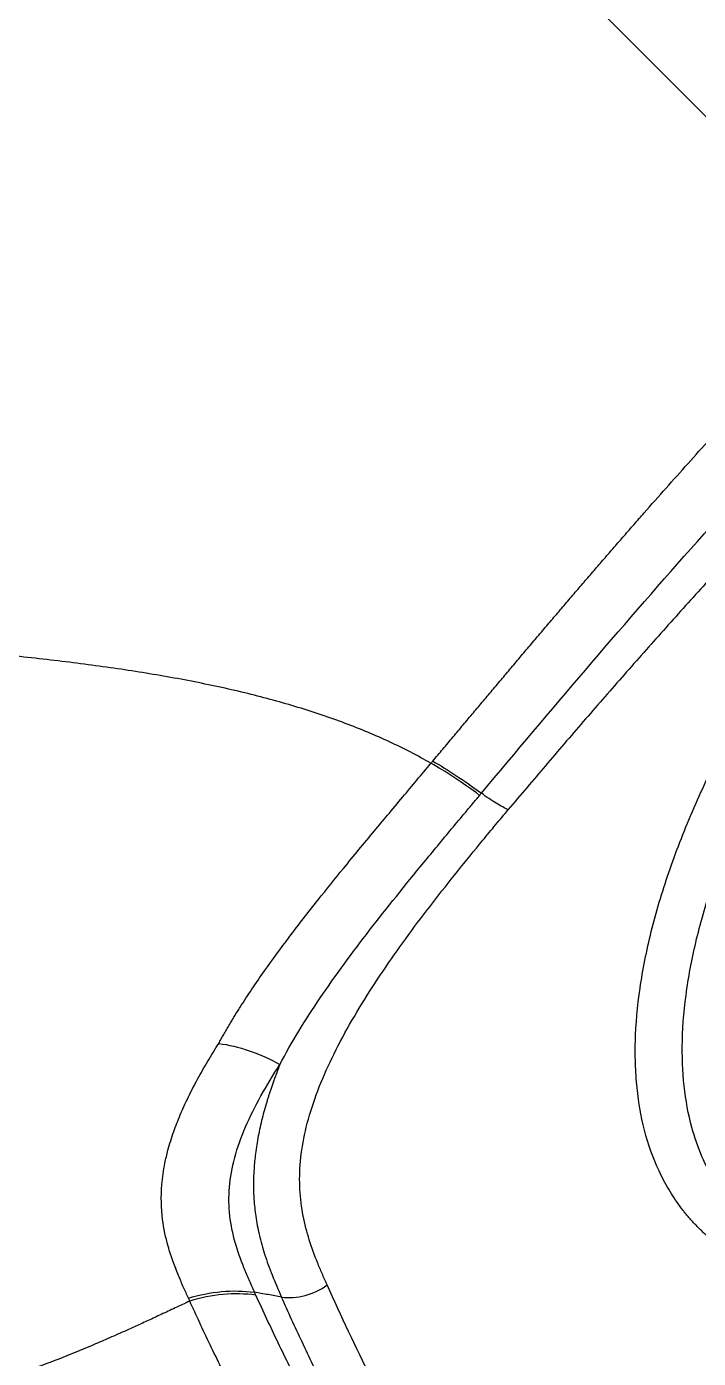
# Model space of a CAD drawing. Extents: x 0 to 84, y -21 to 126.
# Drawn here: x 61.47 to 64.45, y 14.11 to 20.01 of the extents above; entities that cross this region are included whole.
import ezdxf

# ---------------------------------------------------------------- set-up
doc = ezdxf.new("R2010")
doc.units = 0
doc.header["$MEASUREMENT"] = 0
doc.layers.add('1', color=4, linetype='Continuous')

# ---------------------------------------------------------------- blocks, each defined once
blk = doc.blocks.new('PRODIGY')
at = {"layer": '1', "color": 3, "linetype": 'Continuous', "lineweight": 25}
for points, knots in [([(65.1894, 18.9072), (65.0845, 19.0121), (64.8751, 19.2215), (64.5555, 19.5411), (64.2332, 19.8634), (63.9464, 20.1502), (63.7606, 20.336), (63.6879, 20.4087)], [0, 0, 0, 0, 0.221177, 0.441279, 0.656723, 0.865576, 1, 1, 1, 1]), ([(63.2734, 16.758), (63.2884, 16.7759), (63.3185, 16.8117), (63.3635, 16.8654), (63.4085, 16.919), (63.4533, 16.9724), (63.4982, 17.0258), (63.543, 17.079), (63.5877, 17.1321), (63.6324, 17.185), (63.677, 17.2378), (63.7216, 17.2905), (63.7662, 17.3429), (63.8107, 17.3952), (63.8552, 17.4473), (63.8996, 17.4993), (63.9441, 17.551), (63.9885, 17.6026), (64.0328, 17.6539), (64.0772, 17.7051), (64.1216, 17.756), (64.1659, 17.8067), (64.2277, 17.8771), (64.3072, 17.967), (64.4045, 18.076), (64.5019, 18.1839), (64.5995, 18.2908), (64.6973, 18.3965), (64.7952, 18.5011), (64.8934, 18.6045), (64.9917, 18.7066), (65.0903, 18.8076), (65.1564, 18.874), (65.1894, 18.9072)], [0, 0, 0, 0, 0.024684, 0.049299, 0.073843, 0.098318, 0.122724, 0.147059, 0.171326, 0.195522, 0.21965, 0.243708, 0.267696, 0.291614, 0.315463, 0.339241, 0.36295, 0.386588, 0.410155, 0.433652, 0.457078, 0.480432, 0.503716, 0.554535, 0.605092, 0.655386, 0.705417, 0.755183, 0.804682, 0.853915, 0.902879, 0.951575, 1, 1, 1, 1]), ([(63.4891, 16.616), (63.7943, 16.9803), (64.1029, 17.3443), (64.5743, 17.8754), (64.7328, 18.0501), (64.9727, 18.3065), (65.053, 18.391), (65.1739, 18.5162), (65.2143, 18.5577), (65.2648, 18.6092), (65.2749, 18.6194), (65.2951, 18.6399), (65.3051, 18.65), (65.3351, 18.6802), (65.3554, 18.7007), (65.3757, 18.7209)], [0, 0, 0, 0, 0.5, 0.5, 0.75, 0.75, 0.875, 0.875, 0.9375, 0.9375, 0.953125, 0.953125, 0.96875, 0.96875, 1, 1, 1, 1]), ([(65.4914, 18.6052), (65.4737, 18.5875), (65.4382, 18.552), (65.3852, 18.4986), (65.3323, 18.4449), (65.2794, 18.3909), (65.2266, 18.3368), (65.1739, 18.2824), (65.1212, 18.2278), (65.0686, 18.1731), (65.0161, 18.1182), (64.9638, 18.0631), (64.9115, 18.0078), (64.8593, 17.9524), (64.8073, 17.8969), (64.7554, 17.8412), (64.7036, 17.7854), (64.652, 17.7296), (64.6005, 17.6736), (64.5365, 17.6037), (64.4603, 17.52), (64.3721, 17.4223), (64.2845, 17.3245), (64.1975, 17.2267), (64.1112, 17.1289), (64.0255, 17.031), (63.9406, 16.9333), (63.8563, 16.8356), (63.7729, 16.738), (63.6902, 16.6407), (63.6356, 16.5758), (63.6083, 16.5434)], [0, 0, 0, 0, 0.026741, 0.053535, 0.080377, 0.107264, 0.134193, 0.161159, 0.18816, 0.215192, 0.242252, 0.269336, 0.296441, 0.323564, 0.350701, 0.377851, 0.405009, 0.432173, 0.459339, 0.486506, 0.533648, 0.580737, 0.627758, 0.674699, 0.721546, 0.768286, 0.814909, 0.861402, 0.907755, 0.953957, 1, 1, 1, 1]), ([(64.5075, 14.6404), (64.5029, 14.6443), (64.4937, 14.652), (64.4804, 14.6639), (64.4672, 14.676), (64.4544, 14.6885), (64.4418, 14.7012), (64.4295, 14.7142), (64.4174, 14.7274), (64.4056, 14.7409), (64.3941, 14.7547), (64.368, 14.7874), (64.3299, 14.8416), (64.2702, 14.9482), (64.2136, 15.0962), (64.1817, 15.2626), (64.171, 15.4053), (64.1702, 15.554), (64.1875, 15.7507), (64.2373, 16.0012), (64.3153, 16.2633), (64.4197, 16.5334), (64.5491, 16.8086), (64.7011, 17.0854), (64.8452, 17.3151), (64.9693, 17.4963), (65.0661, 17.63), (65.167, 17.7622), (65.2522, 17.8682), (65.3192, 17.9487), (65.3666, 18.0044), (65.4146, 18.0596), (65.4632, 18.1143), (65.5125, 18.1686), (65.5624, 18.2224), (65.613, 18.2757), (65.6641, 18.3285), (65.6986, 18.3633), (65.7159, 18.3807)], [0, 0, 0, 0, 0.006431, 0.012862, 0.019292, 0.025724, 0.032157, 0.038592, 0.04503, 0.051472, 0.057917, 0.064368, 0.096519, 0.128638, 0.192851, 0.256834, 0.288881, 0.320812, 0.384664, 0.448545, 0.511903, 0.575209, 0.637957, 0.70015, 0.76192, 0.792288, 0.822536, 0.852706, 0.882837, 0.895898, 0.90894, 0.921968, 0.934984, 0.947991, 0.960994, 0.973994, 0.986995, 1, 1, 1, 1]), ([(64.6974, 14.6938), (64.6929, 14.6976), (64.6838, 14.7052), (64.6706, 14.717), (64.6577, 14.7291), (64.6451, 14.7414), (64.6327, 14.754), (64.6206, 14.7669), (64.6088, 14.78), (64.5973, 14.7934), (64.586, 14.8071), (64.5751, 14.821), (64.5538, 14.8493), (64.5141, 14.9086), (64.4637, 15.0067), (64.4151, 15.147), (64.3833, 15.3168), (64.3753, 15.5226), (64.395, 15.7456), (64.4429, 15.986), (64.5167, 16.2332), (64.6167, 16.4914), (64.715, 16.7006), (64.8017, 16.8655), (64.87, 16.9874), (64.9541, 17.1279), (65.0306, 17.2468), (65.0919, 17.3377), (65.1315, 17.3949), (65.1718, 17.4517), (65.2128, 17.5082), (65.2546, 17.5644), (65.297, 17.6201), (65.3401, 17.6754), (65.3838, 17.7303), (65.4281, 17.7846), (65.473, 17.8385), (65.5184, 17.8918), (65.5643, 17.9445), (65.6106, 17.9967), (65.6574, 18.0482), (65.7047, 18.0991), (65.7523, 18.1494), (65.8003, 18.199), (65.8327, 18.2315), (65.8488, 18.2478)], [0, 0, 0, 0, 0.006693, 0.013386, 0.020077, 0.026767, 0.033457, 0.040145, 0.046832, 0.053518, 0.060203, 0.066887, 0.07357, 0.100148, 0.146997, 0.194685, 0.256869, 0.318869, 0.384703, 0.447404, 0.511965, 0.573905, 0.63807, 0.662583, 0.69148, 0.724684, 0.762094, 0.775699, 0.789264, 0.802786, 0.816266, 0.829701, 0.843092, 0.856436, 0.869735, 0.882985, 0.896188, 0.909341, 0.922445, 0.9355, 0.948505, 0.961459, 0.974361, 0.987209, 1, 1, 1, 1]), ([(63.2655, 16.7486), (63.2363, 16.7654), (63.2063, 16.7818), (63.145, 16.8135), (63.1137, 16.8289), (63.05, 16.8585), (63.0178, 16.8726), (62.9526, 16.8999), (62.9195, 16.9129), (62.8522, 16.9382), (62.8178, 16.9504), (62.7477, 16.9741), (62.712, 16.9855), (62.604, 17.0183), (62.5304, 17.0383), (62.378, 17.0757), (62.2994, 17.0929), (62.1782, 17.1168), (62.1374, 17.1245), (62.055, 17.139), (62.0135, 17.146), (61.8873, 17.166), (61.8009, 17.1783), (61.6685, 17.1953), (61.624, 17.2007), (61.5343, 17.2111), (61.4892, 17.2161), (61.3527, 17.2306), (61.2604, 17.2395), (61.0725, 17.2566), (60.977, 17.2648), (60.7828, 17.281), (60.6842, 17.289), (60.4847, 17.3057), (60.384, 17.3144), (60.0797, 17.3424), (59.8736, 17.3638), (59.4573, 17.4199), (59.247, 17.4546), (59.0363, 17.4995)], [0, 0, 0, 0, 0.03125, 0.03125, 0.0625, 0.0625, 0.09375, 0.09375, 0.125, 0.125, 0.15625, 0.15625, 0.1875, 0.1875, 0.25, 0.25, 0.3125, 0.3125, 0.34375, 0.34375, 0.375, 0.375, 0.4375, 0.4375, 0.46875, 0.46875, 0.5, 0.5, 0.5625, 0.5625, 0.625, 0.625, 0.6875, 0.6875, 0.75, 0.75, 0.875, 0.875, 1, 1, 1, 1]), ([(63.2734, 16.758), (63.3052, 16.7403), (63.3397, 16.7192), (63.4123, 16.6714), (63.4503, 16.6447), (63.4891, 16.616)], [0, 0, 0, 0, 0.5, 0.5, 1, 1, 1, 1]), ([(62.3247, 15.5077), (62.3284, 15.5145), (62.3358, 15.528), (62.3473, 15.5483), (62.3589, 15.5685), (62.3708, 15.5887), (62.3828, 15.6088), (62.395, 15.6288), (62.4073, 15.6487), (62.4323, 15.6883), (62.4715, 15.7482), (62.5426, 15.8514), (62.6394, 15.9832), (62.7575, 16.1348), (62.8845, 16.2919), (62.9879, 16.4169), (63.0761, 16.5226), (63.1387, 16.5974), (63.2031, 16.6742), (63.2447, 16.7238), (63.2655, 16.7486)], [0, 0, 0, 0, 0.017094, 0.034081, 0.050962, 0.067738, 0.084411, 0.10098, 0.117448, 0.133815, 0.198956, 0.264992, 0.38646, 0.519304, 0.631105, 0.763696, 0.818098, 0.882807, 0.941483, 1, 1, 1, 1]), ([(63.4812, 16.6067), (63.4425, 16.6353), (63.4044, 16.662), (63.3318, 16.7098), (63.2973, 16.7308), (63.2655, 16.7486)], [0, 0, 0, 0, 0.5, 0.5, 1, 1, 1, 1]), ([(62.5961, 15.415), (62.6468, 15.5121), (62.7077, 15.6109), (62.8425, 15.8097), (62.9165, 15.9097), (63.0711, 16.1095), (63.1518, 16.2094), (63.2746, 16.3589), (63.3158, 16.4086), (63.3779, 16.4831), (63.3986, 16.5079), (63.4297, 16.5451), (63.44, 16.5575), (63.4608, 16.5823), (63.471, 16.5945), (63.4812, 16.6067)], [0, 0, 0, 0, 0.25, 0.25, 0.5, 0.5, 0.75, 0.75, 0.875, 0.875, 0.9375, 0.9375, 0.96875, 0.96875, 1, 1, 1, 1]), ([(63.6083, 16.5434), (63.5932, 16.5496), (63.575, 16.5591), (63.5344, 16.5839), (63.512, 16.5991), (63.4891, 16.616)], [0, 0, 0, 0, 0.5, 0.5, 1, 1, 1, 1]), ([(62.8053, 14.4384), (62.8044, 14.4404), (62.8034, 14.4425), (62.8014, 14.4472), (62.8002, 14.4497), (62.7981, 14.4544), (62.7972, 14.4566), (62.7954, 14.4606), (62.7945, 14.4626), (62.7901, 14.4726), (62.7866, 14.4807), (62.7761, 14.5049), (62.7693, 14.5211), (62.7494, 14.5702), (62.7371, 14.6036), (62.7153, 14.6726), (62.706, 14.7081), (62.6917, 14.7822), (62.6868, 14.8208), (62.6825, 14.9011), (62.6832, 14.943), (62.6912, 15.0297), (62.6984, 15.0746), (62.7195, 15.1667), (62.7334, 15.2139), (62.7673, 15.3098), (62.7872, 15.3585), (62.8322, 15.4563), (62.8572, 15.5055), (62.9111, 15.6036), (62.9399, 15.6525), (63.031, 15.7986), (63.0975, 15.895), (63.2364, 16.0845), (63.309, 16.1778), (63.4201, 16.3161), (63.4576, 16.362), (63.5141, 16.4305), (63.533, 16.4533), (63.5615, 16.4874), (63.5711, 16.4989), (63.5898, 16.5213), (63.5989, 16.5321), (63.6083, 16.5434)], [0, 0, 0, 0, 0.003906, 0.003906, 0.007813, 0.007813, 0.011719, 0.011719, 0.015625, 0.015625, 0.03125, 0.03125, 0.0625, 0.0625, 0.125, 0.125, 0.1875, 0.1875, 0.25, 0.25, 0.3125, 0.3125, 0.375, 0.375, 0.4375, 0.4375, 0.5, 0.5, 0.5625, 0.5625, 0.625, 0.625, 0.75, 0.75, 0.875, 0.875, 0.9375, 0.9375, 0.96875, 0.96875, 0.984375, 0.984375, 1, 1, 1, 1]), ([(62.1904, 14.3799), (62.1833, 14.3956), (62.1682, 14.4289), (62.1452, 14.4824), (62.1215, 14.5431), (62.0949, 14.6244), (62.071, 14.7356), (62.0676, 14.8593), (62.0826, 14.964), (62.101, 15.0427), (62.1233, 15.1141), (62.149, 15.1801), (62.1715, 15.2314), (62.1902, 15.271), (62.2101, 15.3106), (62.2311, 15.3502), (62.2532, 15.3897), (62.2761, 15.4291), (62.2999, 15.4684), (62.3164, 15.4947), (62.3247, 15.5077)], [0, 0, 0, 0, 0.0519256, 0.1101973, 0.1749484, 0.2463045, 0.3633251, 0.5046821, 0.5862769, 0.6341141, 0.7017646, 0.7602842, 0.7912554, 0.8219246, 0.8522977, 0.8823821, 0.912186, 0.9417181, 0.9709867, 1, 1, 1, 1]), ([(62.3247, 15.5077), (62.3682, 15.5023), (62.4139, 15.4916), (62.5058, 15.4602), (62.5519, 15.4396), (62.5961, 15.415)], [0, 0, 0, 0, 0.5, 0.5, 1, 1, 1, 1]), ([(62.4837, 14.4063), (62.4832, 14.4074), (62.4827, 14.4085), (62.4816, 14.411), (62.481, 14.4123), (62.4793, 14.4159), (62.4784, 14.4181), (62.4753, 14.4248), (62.4693, 14.4382), (62.4634, 14.4517), (62.4516, 14.4787), (62.4439, 14.4967), (62.4219, 14.5514), (62.4085, 14.5886), (62.3869, 14.6651), (62.3787, 14.7045), (62.3696, 14.7859), (62.3688, 14.8279), (62.376, 14.9139), (62.3839, 14.958), (62.408, 15.0473), (62.4242, 15.0926), (62.4635, 15.1838), (62.4864, 15.2298), (62.5377, 15.322), (62.5659, 15.3684), (62.5961, 15.415)], [0, 0, 0, 0, 0.003906, 0.003906, 0.007812, 0.007812, 0.015625, 0.015625, 0.03125, 0.0625, 0.0625, 0.125, 0.125, 0.25, 0.25, 0.375, 0.375, 0.5, 0.5, 0.625, 0.625, 0.75, 0.75, 0.875, 0.875, 1, 1, 1, 1]), ([(62.5961, 15.415), (62.5933, 15.4079), (62.5877, 15.394), (62.5799, 15.3736), (62.5726, 15.3541), (62.5658, 15.3353), (62.5596, 15.3175), (62.5538, 15.3004), (62.5484, 15.2842), (62.5435, 15.2688), (62.5323, 15.2324), (62.5164, 15.175), (62.4991, 15.097), (62.4872, 15.0225), (62.4798, 14.9453), (62.4781, 14.8781), (62.4809, 14.8084), (62.4882, 14.7388), (62.5038, 14.6573), (62.5282, 14.5707), (62.5619, 14.479), (62.5889, 14.4173), (62.6031, 14.3848)], [0, 0, 0, 0, 0.016307, 0.0320451, 0.0472083, 0.061791, 0.0757875, 0.0891923, 0.1020004, 0.1142073, 0.1258093, 0.1889532, 0.2534171, 0.3207426, 0.3816702, 0.4606139, 0.5091593, 0.5853014, 0.67275, 0.7709249, 0.8792947, 1, 1, 1, 1]), ([(62.1904, 14.3799), (62.2385, 14.3948), (62.2879, 14.4047), (62.3867, 14.4135), (62.4359, 14.4126), (62.4837, 14.4063)], [0, 0, 0, 0, 0.5, 0.5, 1, 1, 1, 1]), ([(62.4895, 14.3935), (62.4417, 14.3999), (62.3924, 14.4008), (62.2937, 14.3919), (62.2443, 14.3821), (62.1962, 14.3671)], [0, 0, 0, 0, 0.5, 0.5, 1, 1, 1, 1]), ([(62.4895, 14.3935), (62.4885, 14.3956), (62.4876, 14.3977), (62.4857, 14.4019), (62.4847, 14.4041), (62.4837, 14.4063)], [0, 0, 0, 0, 0.5, 0.5, 1, 1, 1, 1]), ([(62.6031, 14.3848), (62.5832, 14.3884), (62.5434, 14.3956), (62.5036, 14.4027), (62.4837, 14.4063)], [0, 0, 0, 0, 0.500952, 1, 1, 1, 1]), ([(64.1694, 11.5317), (64.1636, 11.5407), (64.1521, 11.5585), (64.1345, 11.5856), (64.1167, 11.613), (64.0988, 11.6406), (64.0806, 11.6686), (64.0623, 11.6968), (64.0438, 11.7253), (64.0251, 11.7541), (64.0062, 11.7832), (63.987, 11.8126), (63.9677, 11.8423), (63.9483, 11.8722), (63.9286, 11.9025), (63.9088, 11.933), (63.8888, 11.9638), (63.8686, 11.9949), (63.8483, 12.0262), (63.8278, 12.0578), (63.8072, 12.0896), (63.7864, 12.1217), (63.7655, 12.154), (63.7445, 12.1866), (63.7233, 12.2195), (63.702, 12.2525), (63.6806, 12.2859), (63.6591, 12.3194), (63.6374, 12.3532), (63.6157, 12.3872), (63.5939, 12.4215), (63.5719, 12.4559), (63.5499, 12.4906), (63.5279, 12.5255), (63.5057, 12.5606), (63.4835, 12.5959), (63.4612, 12.6314), (63.4389, 12.6671), (63.4166, 12.7029), (63.3942, 12.739), (63.3718, 12.7752), (63.3381, 12.8298), (63.2932, 12.9033), (63.2369, 12.9961), (63.1808, 13.0899), (63.1247, 13.1847), (63.0689, 13.2805), (63.0134, 13.3771), (62.9582, 13.4746), (62.9035, 13.5731), (62.8493, 13.6724), (62.7956, 13.7726), (62.7426, 13.8737), (62.6903, 13.9757), (62.6387, 14.0786), (62.588, 14.1825), (62.5381, 14.2873), (62.5057, 14.3581), (62.4895, 14.3935)], [0, 0, 0, 0, 0.012456, 0.02492, 0.037388, 0.049857, 0.062329, 0.07479, 0.08726, 0.099748, 0.112239, 0.124732, 0.137227, 0.149724, 0.162223, 0.174724, 0.187226, 0.199729, 0.212232, 0.224734, 0.237234, 0.249734, 0.262234, 0.274735, 0.287239, 0.299747, 0.312258, 0.324773, 0.337292, 0.349816, 0.362343, 0.374874, 0.387407, 0.399943, 0.412482, 0.425022, 0.437563, 0.450104, 0.462645, 0.475187, 0.487727, 0.500267, 0.531613, 0.562958, 0.5943, 0.62563, 0.656944, 0.688239, 0.719516, 0.750774, 0.782014, 0.813228, 0.844411, 0.875565, 0.906694, 0.937803, 0.968902, 1, 1, 1, 1]), ([(62.6031, 14.3848), (62.6373, 14.3803), (62.6734, 14.3828), (62.743, 14.4012), (62.7763, 14.4172), (62.8053, 14.4384)], [0, 0, 0, 0, 0.5, 0.5, 1, 1, 1, 1]), ([(64.4508, 11.6063), (64.3934, 11.6957), (64.3328, 11.7896), (64.2057, 11.9866), (64.1392, 12.0897), (64.0018, 12.3039), (63.931, 12.415), (63.787, 12.6439), (63.7139, 12.7616), (63.604, 12.9421), (63.5674, 13.0029), (63.4942, 13.1258), (63.4577, 13.1879), (63.3487, 13.3757), (63.2766, 13.5034), (63.1355, 13.7629), (63.0664, 13.8947), (62.9324, 14.1628), (62.8674, 14.2992), (62.8053, 14.4384)], [0, 0, 0, 0, 0.125, 0.125, 0.25, 0.25, 0.375, 0.375, 0.5, 0.5, 0.5625, 0.5625, 0.625, 0.625, 0.75, 0.75, 0.875, 0.875, 1, 1, 1, 1]), ([(62.1962, 14.3671), (62.1746, 14.3569), (62.1325, 14.337), (62.0711, 14.3083), (62.0132, 14.2815), (61.9587, 14.2566), (61.8983, 14.2294), (61.8327, 14.2004), (61.7357, 14.1588), (61.6172, 14.1103), (61.4715, 14.0555), (61.3276, 14.0058), (61.18, 13.9585), (60.9921, 13.9024), (60.751, 13.8372), (60.3774, 13.7491), (60.0072, 13.68), (59.6509, 13.6305), (59.3952, 13.6028), (59.1844, 13.5863), (59.0207, 13.5772), (58.8595, 13.5705), (58.6686, 13.5669), (58.4847, 13.5685), (58.3521, 13.5723), (58.2629, 13.5759), (58.1764, 13.5803), (58.0926, 13.5854), (58.0375, 13.5895), (58.0104, 13.5915)], [0, 0, 0, 0, 0.015845, 0.030824, 0.044946, 0.058216, 0.070641, 0.088984, 0.106078, 0.141205, 0.175076, 0.211784, 0.245426, 0.281893, 0.347816, 0.4198, 0.551745, 0.614638, 0.67567, 0.734901, 0.765019, 0.792034, 0.849261, 0.899831, 0.921218, 0.94193, 0.961966, 0.981323, 1, 1, 1, 1]), ([(63.8983, 11.4536), (63.8918, 11.4637), (63.8791, 11.4837), (63.8597, 11.5141), (63.8404, 11.5444), (63.821, 11.5747), (63.8016, 11.6051), (63.7822, 11.6354), (63.7628, 11.6657), (63.7434, 11.696), (63.724, 11.7262), (63.7047, 11.7564), (63.6853, 11.7866), (63.6661, 11.8166), (63.6468, 11.8466), (63.6277, 11.8764), (63.6086, 11.9062), (63.5896, 11.9358), (63.5707, 11.9652), (63.5519, 11.9945), (63.5333, 12.0237), (63.4892, 12.0924), (63.4163, 12.2064), (63.3102, 12.3733), (63.1948, 12.5568), (63.1018, 12.707), (63.018, 12.8441), (62.9291, 12.9911), (62.7896, 13.2271), (62.66, 13.4553), (62.558, 13.6422), (62.4988, 13.7529), (62.4422, 13.8614), (62.388, 13.9673), (62.3365, 14.0708), (62.2874, 14.1717), (62.2407, 14.27), (62.2109, 14.3352), (62.1962, 14.3671)], [0, 0, 0, 0, 0.013748, 0.027358, 0.040832, 0.05417, 0.067371, 0.080436, 0.093365, 0.106157, 0.118809, 0.131321, 0.14369, 0.155915, 0.167995, 0.17993, 0.191718, 0.20336, 0.214855, 0.226203, 0.237404, 0.24846, 0.304923, 0.365382, 0.429902, 0.498469, 0.519367, 0.568172, 0.644884, 0.749453, 0.784428, 0.818361, 0.851241, 0.883065, 0.913842, 0.943582, 0.972297, 1, 1, 1, 1]), ([(64.274, 11.5118), (64.2677, 11.5215), (64.255, 11.5413), (64.2353, 11.5719), (64.2148, 11.6037), (64.1933, 11.637), (64.171, 11.6717), (64.1477, 11.7078), (64.1234, 11.7454), (64.0981, 11.7845), (64.0718, 11.8252), (64.0445, 11.8675), (64.0162, 11.9114), (63.9868, 11.9569), (63.9563, 12.0042), (63.9248, 12.0532), (63.8645, 12.1468), (63.7769, 12.2835), (63.6636, 12.4622), (63.5573, 12.632), (63.4473, 12.8105), (63.3339, 12.9982), (63.2179, 13.1954), (63.1114, 13.3817), (63.0247, 13.5382), (62.9548, 13.6677), (62.899, 13.7735), (62.845, 13.8782), (62.7929, 13.9817), (62.7426, 14.084), (62.6943, 14.1852), (62.6478, 14.2851), (62.6179, 14.3518), (62.6031, 14.3848)], [0, 0, 0, 0, 0.013545, 0.027535, 0.041968, 0.056845, 0.072165, 0.087928, 0.104134, 0.120782, 0.137873, 0.155405, 0.17338, 0.191796, 0.210655, 0.229956, 0.249701, 0.319938, 0.385196, 0.44541, 0.500543, 0.570436, 0.635519, 0.695738, 0.751092, 0.784548, 0.817321, 0.849417, 0.880844, 0.911611, 0.941723, 0.971185, 1, 1, 1, 1])]:
    blk.add_open_spline(points, degree=3, knots=knots, dxfattribs=at)
for points in [[(63.2655, 16.7486), (63.2681, 16.7517), (63.2708, 16.7548), (63.2734, 16.758)], [(63.4812, 16.6067), (63.4838, 16.6098), (63.4864, 16.6129), (63.4891, 16.616)], [(62.1962, 14.3671), (62.1943, 14.3714), (62.1923, 14.3756), (62.1904, 14.3799)]]:
    blk.add_open_spline(points, degree=3, dxfattribs=at)

msp = doc.modelspace()

# ---------------------------------------------------------------- block references
at = {"layer": '1'}
msp.add_blockref('PRODIGY', (0, 0), dxfattribs=at)

doc.saveas('drawing.dxf')
